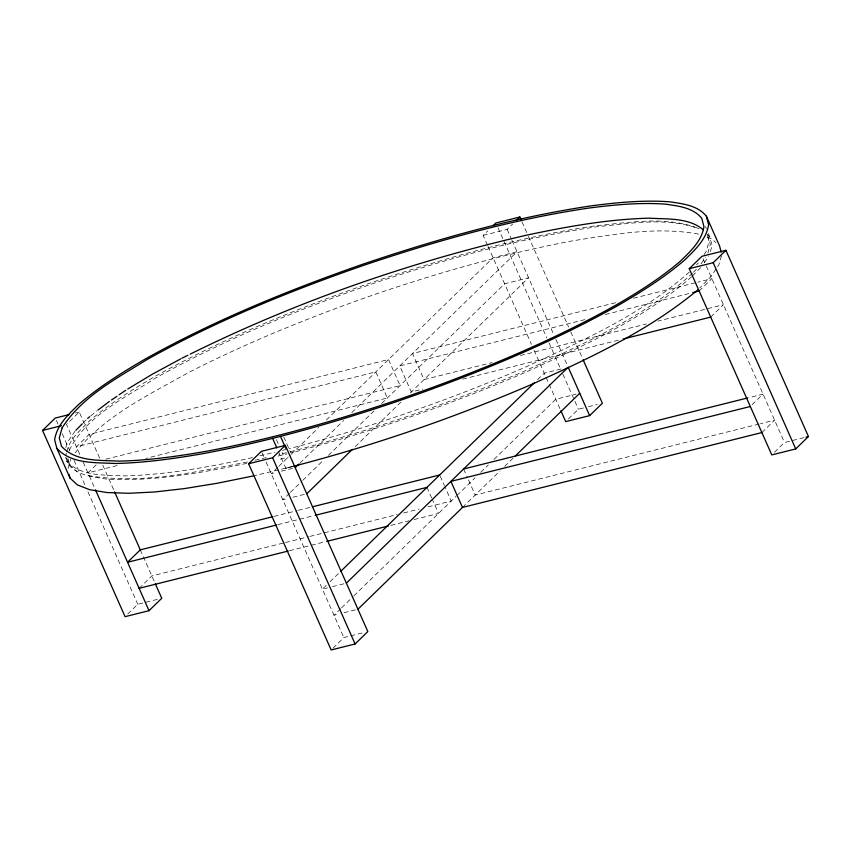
<?xml version="1.0" encoding="UTF-8"?>
<svg xmlns="http://www.w3.org/2000/svg" width="851" height="851" viewBox="0 0 851 851"><rect width="100%" height="100%" fill="white"/><g stroke="black" fill="none" stroke-linecap="round" stroke-linejoin="round"><path stroke-width="0.64" stroke-dasharray="4.25 3.19" d="M65.804 447.615L67.229 442.605L75.037 431.127M65.697 455.604L66.41 453.094M66.772 451.849C69.484 439.073 80.366 430.298 89.004 421.33C108.885 404.225 131.171 390.279 153.786 377.121C222.324 338.847 295.276 309.147 369.302 283.351C443.073 258.47 518.376 237.174 595.509 225.77C629.421 222.632 665.854 215.633 698.554 228.462M69.325 450.211C86.313 415.714 124.725 398.14 155.627 378.004C224.164 339.719 297.116 310.019 371.142 284.223C444.913 259.342 520.216 238.046 597.349 226.653C630.857 223.526 666.748 216.707 699.171 228.866M68.144 468.401L70.75 459.253M707.851 253.194L710.351 244.428L707.298 234.057M710.404 251.566L712.191 245.311L708.468 233.419M721.478 255.736L718.872 264.874L716.68 268.097M75.143 452.806C104.248 415.969 148.446 395.098 188.56 372.525C249.322 341.549 312.689 315.955 377.099 293.627C440.999 271.958 506.058 253.385 572.415 240.865C614.337 234.238 657.61 226.185 699.884 234.397M704.043 254.598L706.17 251.47L709.032 241.45L707.479 235.461M701.107 263.842L705.362 257.576M704.362 262.629L708.628 256.364M715.946 269.182L710.83 276.703L699.66 287.989M83.164 422.915L86.781 419.256M689.331 272.075C641.122 314.955 581.031 341.496 522.961 368.217C447.126 400.864 368.877 427.957 288.957 448.743M696.554 264.778L698.363 262.948M692.459 273.235C644.25 317.423 582.999 344.006 524.29 371.196C448.041 404.023 369.355 431.202 289.01 452.062M693.363 272.32L697.873 267.757M691.597 276.841C643.377 319.051 583.871 345.591 526.131 372.068C449.881 404.895 371.196 432.085 290.851 452.945L283.628 436.648M692.501 275.926L700.618 267.714M99.631 458.104L79.228 412.065L66.506 424.447L80.079 455.094M96.142 464.901L87.961 472.869L120.087 464.837M487.453 245.056L483.166 235.387L487.719 230.961M483.166 235.387L507.122 229.398L512.579 224.079M139.117 588.328L151.85 575.936L284.202 542.832M277.915 467.22L271.256 473.699L276.298 472.433M278.862 466.295L290.265 455.189M291.223 454.264L318.785 427.425M326.38 420.032L493.069 257.736L517.025 251.736L351.282 413.107M127.799 614.007L137.798 604.274L157.967 599.232M299.967 463.082L343.676 420.511M289.468 493.293L282.809 499.771L287.851 498.505M290.414 492.367L301.818 481.262M302.775 480.336L323.678 459.976M328.433 455.349L374.046 410.937M381.652 403.534L504.622 283.798L528.577 277.809L409.405 393.843M355.239 446.584L400.853 402.172M326.22 585.456L322.423 589.158L327.465 587.892M330.028 581.754L339.528 572.5M537.587 379.663L544.236 373.185L561.883 368.77M340.634 608.752L333.975 615.22L339.017 613.965M341.581 607.827L352.984 596.721M353.931 595.796L455.998 496.42M456.944 495.495L475.007 477.911M480.709 472.358L488.314 464.954M494.016 459.402L555.788 399.257L575.957 394.215M462.476 507.451L499.909 470.997M504.664 466.369L513.217 458.04M699.15 291.031L711.883 278.639L697.746 282.17M332.975 648.196L343.878 637.569L364.047 632.527M568.415 418.947L578.414 409.214L583.456 407.959M710.702 317.104L723.435 304.711L657.897 321.104M752.135 404.714L763.039 394.098L748.912 397.63M761.868 432.563L774.591 420.171L760.464 423.702M774.495 452.253L784.494 442.509L804.663 437.467M90.727 415.894L96.833 410.99M292.84 466.454L254.289 475.688M285.723 468.273L292.574 466.508M75.452 413.001L79.228 412.065M615.507 302.743L412.48 353.527L424.032 379.599L492.133 362.569M633.495 298.244L696.458 282.5M584.786 319.636L399.757 365.919L411.31 391.992L422.873 389.098M605.348 314.498L690.161 293.276M105.822 459.189L400.087 385.588L388.524 359.516L89.132 434.404L76.409 446.796L375.802 371.908L387.354 397.981L145.776 458.402M520.408 355.495L646.335 323.997M462.71 379.131L619.475 339.921M281.341 471.177L295.212 467.71M588.498 406.693L597.328 404.48M292.904 497.25L306.764 493.771M273.937 516.44L297.063 510.653M298.35 510.334L311.2 507.122M277.905 524.652L298.467 519.504M299.754 519.184L313.891 515.653M285.489 542.512L308.615 536.726M309.902 536.407L397.279 514.547M403.704 512.94L419.118 509.079M428.117 506.834L451.243 501.048L444.945 486.825M759.177 424.021L475.198 495.059L466.795 476.092M289.468 550.725L310.019 545.576M311.306 545.257L325.444 541.725M390.971 525.333L408.969 520.833M414.107 519.546L438.52 513.44L432.212 499.218M332.507 586.626L345.112 583.478M344.059 612.699L357.931 609.231M282.543 450.37L287.691 449.083M286.436 452.711L278.788 454.583M278.117 456.051L286.989 453.902M280.362 459.104L288.244 457.147M293.723 466.21L285.83 468.178L277.383 449.105M252.407 457.572L247.396 458.774C206.836 467.422 165.785 474.837 124.225 475.911C104.769 474.794 80.919 476.762 66.548 461.019L65.623 457.423M259.927 455.785L274.958 452.2M254.981 460.253L266.257 457.572M247.45 462.008C194.996 472.05 140.67 484.868 87.206 475.369M246.758 463.391C200.517 472.922 153.382 481.879 105.96 479.017C92.057 476.783 73.654 475.049 66.548 461.019M707.298 237.301L712.234 239.227L715.904 242.609M707.319 234.429L710.021 236.908M66.612 457.881L69.708 464.869L76.909 471.497M705.373 226.44L706.404 228.77M703.043 258.715L705.724 264.757M706.266 265.969L784.494 442.509M521.993 221.834L527.886 235.142M528.418 236.355L568.606 327.039M570.755 331.879L582.541 358.484M507.122 229.398L511.408 239.067M511.94 240.28L553.735 334.592M555.884 339.432L567.67 366.036M498.037 227.834L546.799 337.868M548.948 342.708L560.735 369.313M562.873 374.142L578.414 409.214M487.995 246.269L531.396 344.219M534.077 350.261L560.33 409.512M463.646 468.986L466.274 474.911M440.222 476.156L444.424 485.644M426.968 487.368L431.691 498.037M276.426 439.733L279 445.552M282.096 452.53L283.128 454.86M261.895 452.562L264.033 457.391M266.044 461.933L343.878 637.569M102.811 465.263L114.055 490.655M140.298 549.863L154.786 582.563M83.228 462.199L94.897 488.538M56.347 420.468L57.953 424.096M62.24 433.776L69.75 450.7M74.037 460.37L85.281 485.772M87.961 491.814L137.798 604.274M68.154 458.87L69.708 464.869M66.314 457.998L67.867 463.997"/><path stroke-width="1.28" d="M75.941 430.212L82.26 423.819M155.318 583.775L161.754 598.285L149.021 610.678L125.076 616.667L42.55 430.446L55.272 418.054L69.144 414.586M248.63 463.742L261.353 451.349L285.308 445.36L367.834 631.58L355.101 643.973L331.156 649.962L248.63 463.742L272.586 457.753L285.308 445.36M493.165 225.653L495.899 222.994L519.844 217.005L520.918 219.42M516.206 220.547L519.844 217.005M295.212 467.71L299.009 464.008M306.764 493.771L352.388 449.36M340.485 571.574L534.726 382.439M346.378 583.158L568.191 367.196L589.647 415.618L565.692 421.607L560.873 410.725M689.246 268.682L701.979 256.289L725.924 250.3L808.45 436.52L795.728 448.913L771.772 454.902L689.246 268.682L713.202 262.693L725.924 250.3M357.931 609.231L462.476 507.451L761.868 432.563M515.11 456.189L579.744 393.268M589.647 415.618L602.37 403.225L583.073 359.696M87.674 418.352L89.717 416.713M97.844 410.182L109.3 401.502M697.799 289.872C648.483 330.943 589.541 358.175 531.481 384.471C454.434 417.65 374.919 445.126 293.723 466.21M111.47 400.023L116.895 396.321M119.066 394.832L125.576 390.396M127.778 388.981L152.467 374.142L180.869 358.792M182.008 358.175L187.869 355.282M190.22 354.122C296.861 301.35 410.129 262.097 526.014 235.301C566.575 226.653 607.625 219.239 649.185 218.164C667.195 219.292 688.587 217.43 703.256 229.749M56.847 448.339C71.431 464.348 95.642 462.38 115.406 463.497C145.191 462.784 174.721 458.625 204.017 453.466C270.363 440.946 335.422 422.373 399.321 400.704C474.464 374.536 548.491 344.347 618.039 305.498C641.282 291.978 664.174 277.649 684.598 260.076C694.746 250.098 706.319 239.588 708.606 224.792L706.373 216.197C697.448 205.251 682.576 203.719 669.514 201.793C643.686 199.942 617.837 202.432 592.222 205.708C514.366 217.218 438.361 238.716 363.898 263.831C288.755 290 214.729 320.189 145.181 359.048C121.938 372.557 99.046 386.886 78.622 404.459C68.474 414.437 56.9 424.947 54.624 439.744L56.847 448.339L70.048 478.134L77.398 484.9L89.749 489.729L106.907 492.538L128.607 493.293L154.51 491.984L184.21 488.623L217.218 483.262L253.034 475.996M42.55 430.446L61.463 425.713M692.725 292.638L699.15 291.031M623.326 338.953L710.702 317.104M272.65 516.759L140.298 549.863L127.565 562.256L276.628 524.971M312.477 506.792L439.69 474.975M463.646 468.986L747.625 397.949M315.178 515.334L426.968 487.368M750.316 406.491L450.913 481.379L462.476 507.451M139.117 588.328L288.181 551.044M326.731 541.396L388.407 525.971M805.929 437.159L808.45 436.52M706.373 216.197L719.584 245.992L721.169 252.13M713.202 262.693L795.728 448.913M280.522 436.414L285.798 448.339M272.628 438.382L276.852 447.913M272.586 457.753L355.101 643.973M114.598 491.867L140.319 549.916M95.44 489.75L149.021 610.678M69.091 474.454L70.048 478.134M62.144 427.84L59.283 437.85L61.453 446.243C75.835 461.987 99.673 460.029 119.129 461.136C148.595 460.434 177.827 456.306 206.814 451.2C272.554 438.797 337.017 420.405 400.332 398.938C474.358 373.142 547.31 343.442 615.847 305.158C638.463 291.999 660.748 278.064 680.63 260.959C690.491 251.268 701.724 241.056 703.937 226.685L701.767 218.292C692.991 207.527 678.353 206.038 665.514 204.144C639.973 202.315 614.422 204.783 589.105 208.027C511.972 219.42 436.669 240.727 362.898 265.608C288.861 291.393 215.909 321.104 147.372 359.377C116.608 378.482 82.143 396.438 62.144 427.84"/></g></svg>
